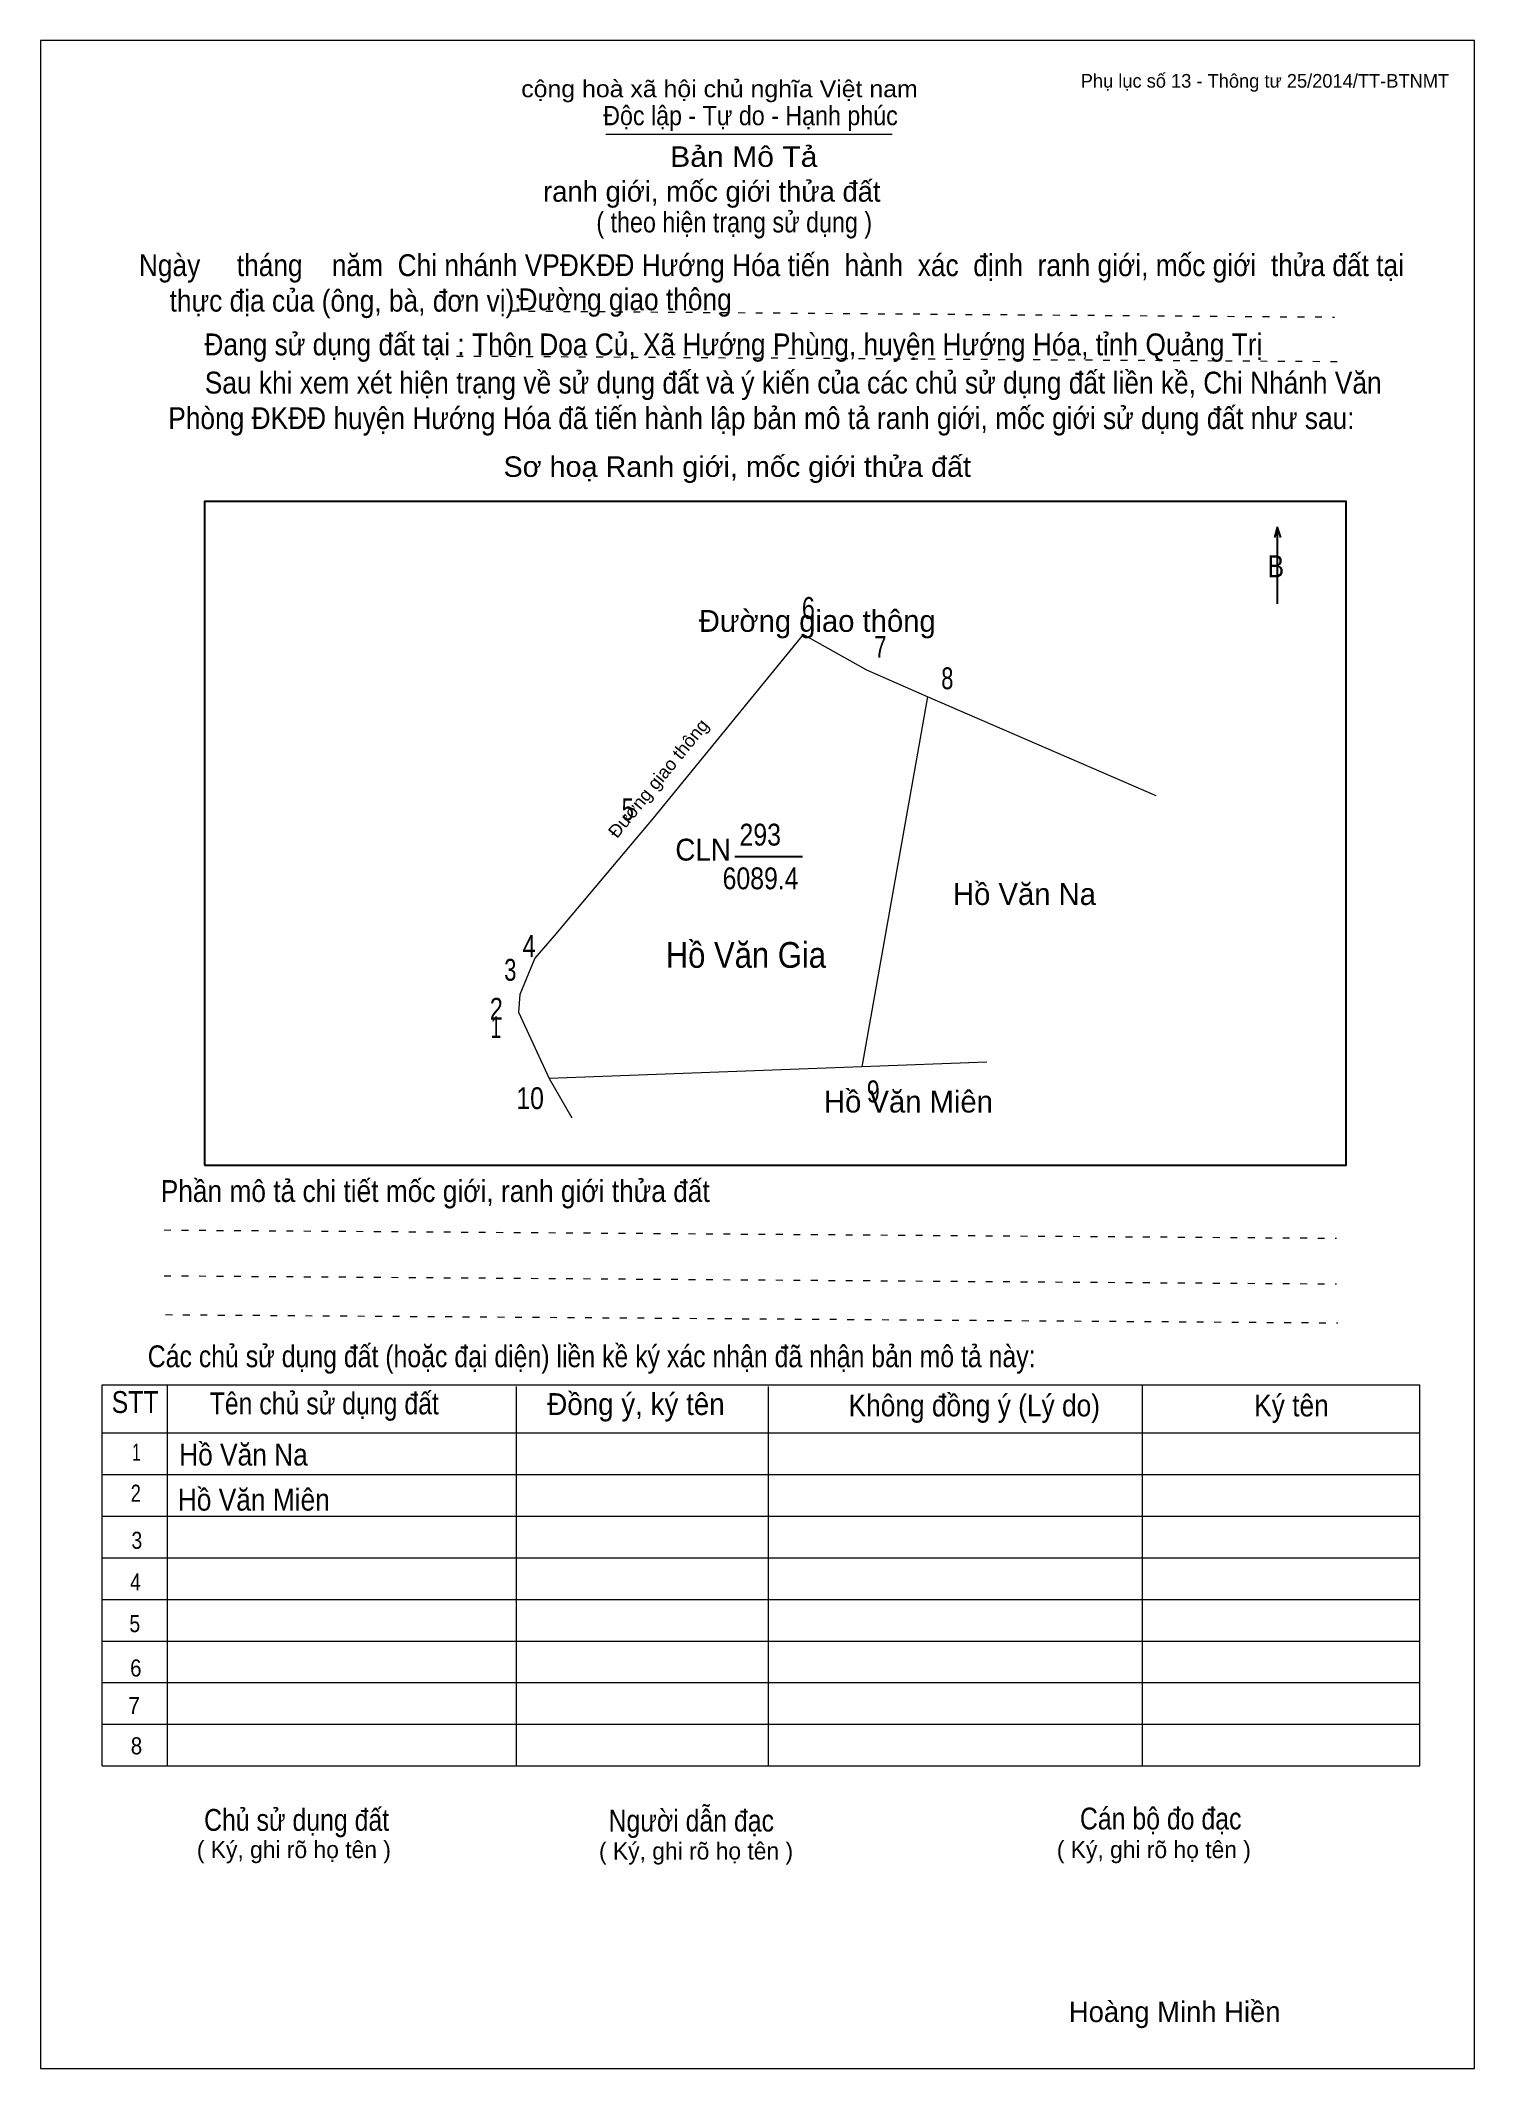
# Model space of a CAD drawing. Header units: centimetres. Extents: x 0 to 21, y 0 to 29.7.
import ezdxf
from ezdxf.enums import TextEntityAlignment as Align

# ---------------------------------------------------------------- set-up
doc = ezdxf.new("R2010")
doc.units = ezdxf.units.CM
doc.header["$LTSCALE"] = 0.13
doc.linetypes.add('DOTTED', pattern=[1.5, 0.3, -1.2])
for name, color, linetype, lineweight in [('1', 7, 'Continuous', 13), ('33', 7, 'Continuous', 25), ('6', 7, 'Continuous', 13), ('62', 7, 'Continuous', 13)]:
    doc.layers.add(name, color=color, linetype=linetype, lineweight=lineweight)
for name, color, linetype in [('2', 7, 'Continuous'), ('32', 7, 'Continuous'), ('34', 7, 'Continuous'), ('63', 7, 'Continuous')]:
    doc.layers.add(name, color=color, linetype=linetype)

msp = doc.modelspace()

# ---------------------------------------------------------------- linework, layer by layer
at = {"layer": '1'}
msp.add_lwpolyline([(21, 0), (21, 29.7), (0, 29.7), (0, 0)], close=True, dxfattribs=at)
at = {"layer": '33'}
msp.add_line((10.17, 17.75), (11.16, 17.75), dxfattribs=at)
at = {"layer": '6'}
for p, q in [((12.99, 20.09), (12.03, 14.67)), ((16.34, 18.64), (12.99, 20.09)), ((7.45, 14.5), (7.78, 13.92))]:
    msp.add_line(p, q, dxfattribs=at)
for points in [[(12.99, 20.09), (12.1, 20.48), (11.17, 21), (8.97, 18.31), (7.52, 16.59), (7.24, 16.26), (7.02, 15.73), (7, 15.47), (7.45, 14.5)], [(13.86, 14.74), (12.03, 14.67), (7.45, 14.5)]]:
    msp.add_lwpolyline(points, dxfattribs=at)
at = {"layer": '62'}
for p, q in [((8.28, 28.33), (12.47, 28.33)), ((0.9, 10.01), (20.2, 10.01)), ((0.9, 4.43), (0.9, 10.01)), ((1.86, 4.43), (1.86, 10.01)), ((6.97, 4.43), (6.97, 9.99)), ((10.66, 4.43), (10.66, 9.99)), ((16.14, 4.43), (16.14, 10.01)), ((20.2, 4.43), (20.2, 10.01)), ((0.9, 9.31), (20.2, 9.31)), ((0.9, 8.7), (20.2, 8.7)), ((0.9, 8.09), (20.2, 8.09)), ((0.9, 7.48), (20.2, 7.48)), ((0.9, 6.87), (20.2, 6.87)), ((0.9, 6.26), (20.2, 6.26)), ((0.9, 5.65), (20.2, 5.65)), ((0.9, 5.04), (20.2, 5.04)), ((0.9, 4.43), (20.2, 4.43))]:
    msp.add_line(p, q, dxfattribs=at)
at = {"layer": '62', "linetype": 'DOTTED'}
for p, q in [((6.89, 25.74), (18.95, 25.65)), ((6.09, 25.08), (19.04, 25)), ((1.81, 12.28), (18.98, 12.16)), ((1.81, 11.61), (18.98, 11.49)), ((1.83, 11.04), (19, 10.92))]:
    msp.add_line(p, q, dxfattribs=at)
at = {"layer": '62', "lineweight": 25}
for p, q in [((18.11, 22.58), (18.11, 21.45)), ((18.11, 22.57), (18.07, 22.42)), ((18.11, 22.57), (18.16, 22.42))]:
    msp.add_line(p, q, dxfattribs=at)
msp.add_lwpolyline([(2.4, 13.23), (19.12, 13.23), (19.12, 22.95), (2.4, 22.95)], close=True, dxfattribs=at)

# ---------------------------------------------------------------- texts
at = {"layer": '2', "width": 1.05}
msp.add_text('Đường giao thông', height=0.1886, rotation=50.811, dxfattribs=at).set_placement((9.121, 18.835), align=Align.CENTER)
at = {"layer": '2', "width": 0.9}
msp.add_text('Hồ Văn Gia', height=0.3772, dxfattribs=at).set_placement((10.33, 16.12), align=Align.CENTER)
at = {"layer": '32'}
for s, width, p in [('6', 0.8, (11.245, 21.23)), ('7', 0.75, (12.3, 20.66)), ('8', 0.75, (13.28, 20.2)), ('5', 0.75, (8.6, 18.28)), ('4', 0.8, (7.155, 16.28)), ('3', 0.75, (6.88, 15.93)), ('2', 0.8, (6.675, 15.36)), ('1', 0.65, (6.67, 15.09)), ('10', 0.85, (7.17, 14.05)), ('9', 0.8, (12.195, 14.15))]:
    msp.add_text(s, height=0.32, dxfattribs=dict(at, width=width)).set_placement(p, align=Align.CENTER)
at = {"layer": '33'}
for s, p in [('Đường giao thông', (11.375, 21.04)), ('Hồ Văn Na', (14.41, 17.04)), ('Hồ Văn Miên ', (12.77, 14))]:
    msp.add_text(s, height=0.32, dxfattribs=at).set_placement(p, align=Align.CENTER)
at = {"layer": '33', "width": 0.85}
for s, p in [('293', (10.54, 17.91)), ('6089.4', (10.545, 17.27))]:
    msp.add_text(s, height=0.32, dxfattribs=at).set_placement(p, align=Align.CENTER)
at = {"layer": '33', "width": 0.95}
msp.add_text('CLN', height=0.32, dxfattribs=at).set_placement((10.11, 17.69), align=Align.RIGHT)
at = {"layer": '34', "width": 0.9}
for s, p in [('Đường giao thông', (7, 25.75)), ('Hồ Văn Na', (2.03, 8.83)), ('Hồ Văn Miên ', (2.01, 8.17))]:
    msp.add_text(s, height=0.32, dxfattribs=at).set_placement(p)
at = {"layer": '62'}
for s, height, width, p in [('cộng hoà xã hội chủ nghĩa Việt nam', 0.2474, 1.1, (7.04, 28.87)), ('Độc lập - Tự do - Hạnh phúc', 0.2828, 0.9, (8.24, 28.46)), ('Bản Mô Tả', 0.3, 1.1, (9.22, 27.85)), ('( theo hiện trạng sử dụng )', 0.3, 0.85, (8.14, 26.89)), ('Ngày     tháng    năm  Chi nhánh VPĐKĐĐ Hướng Hóa tiến  hành  xác  định  ranh giới, mốc giới  thửa đất tại ', 0.32, 0.9, (1.44, 26.25)), ('thực địa của (ông, bà, đơn vị): ', 0.32, 0.9, (1.89, 25.73)), ('Đang sử dụng đất tại : Thôn Doa Củ, Xã Hướng Phùng, huyện Hướng Hóa, tỉnh Quảng Trị', 0.32, 0.9, (2.4, 25.09)), ('     Sau khi xem xét hiện trạng về sử dụng đất và ý kiến của các chủ sử dụng đất liền kề, Chi Nhánh Văn ', 0.32, 0.9, (1.87, 24.53)), ('Phòng ĐKĐĐ huyện Hướng Hóa đã tiến hành lập bản mô tả ranh giới, mốc giới sử dụng đất như sau:', 0.32, 0.9, (1.87, 24.01)), ('Sơ hoạ Ranh giới, mốc giới thửa đất', 0.3, 1.05, (6.78, 23.31)), ('B', 0.32, 0.85, (17.97, 21.84)), ('Phần mô tả chi tiết mốc giới, ranh giới thửa đất ', 0.32, 0.9, (1.76, 12.69)), ('Các chủ sử dụng đất (hoặc đại diện) liền kề ký xác nhận đã nhận bản mô tả này:', 0.32, 0.85, (1.57, 10.27))]:
    msp.add_text(s, height=height, dxfattribs=dict(at, width=width)).set_placement(p)
msp.add_text('ranh giới, mốc giới thửa đất', height=0.3, dxfattribs=at).set_placement((7.36, 27.34))
for s, height, width, p in [('STT', 0.32, 0.85, (1.385, 9.6)), ('Tên chủ sử dụng đất', 0.32, 0.85, (4.155, 9.58)), ('Đồng ý, ký tên', 0.32, 0.95, (8.72, 9.57)), ('Không đồng ý (Lý do)', 0.32, 0.9, (13.675, 9.55)), ('Ký tên', 0.32, 0.9, (18.32, 9.55)), ('1', 0.25, 0.7, (1.405, 8.9)), ('2', 0.25, 0.8, (1.395, 8.3)), ('3', 0.25, 0.85, (1.41, 7.61)), ('4', 0.25, 0.85, (1.39, 7)), ('5', 0.25, 0.85, (1.38, 6.39)), ('6', 0.25, 0.9, (1.395, 5.74)), ('7', 0.25, 0.95, (1.37, 5.19)), ('8', 0.25, 0.9, (1.405, 4.6)), ('Người dẫn đạc', 0.32, 0.85, (9.53, 3.47)), ('Chủ sử dụng đất', 0.32, 0.85, (3.75, 3.48)), ('Cán bộ đo đạc', 0.32, 0.85, (16.405, 3.5))]:
    msp.add_text(s, height=height, dxfattribs=dict(at, width=width)).set_placement(p, align=Align.CENTER)
for p in [(3.71, 3.08), (9.6, 3.06), (16.305, 3.08)]:
    msp.add_text('( Ký, ghi rõ họ tên )', height=0.25, dxfattribs=at).set_placement(p, align=Align.CENTER)
at = {"layer": '63'}
msp.add_text('Phụ lục số 13 - Thông tư 25/2014/TT-BTNMT', height=0.2, dxfattribs=at).set_placement((20.63, 29.01), align=Align.RIGHT)
msp.add_text('Hoàng Minh Hiền', height=0.3, dxfattribs=at).set_placement((16.61, 0.68), align=Align.CENTER)

doc.saveas('drawing.dxf')
